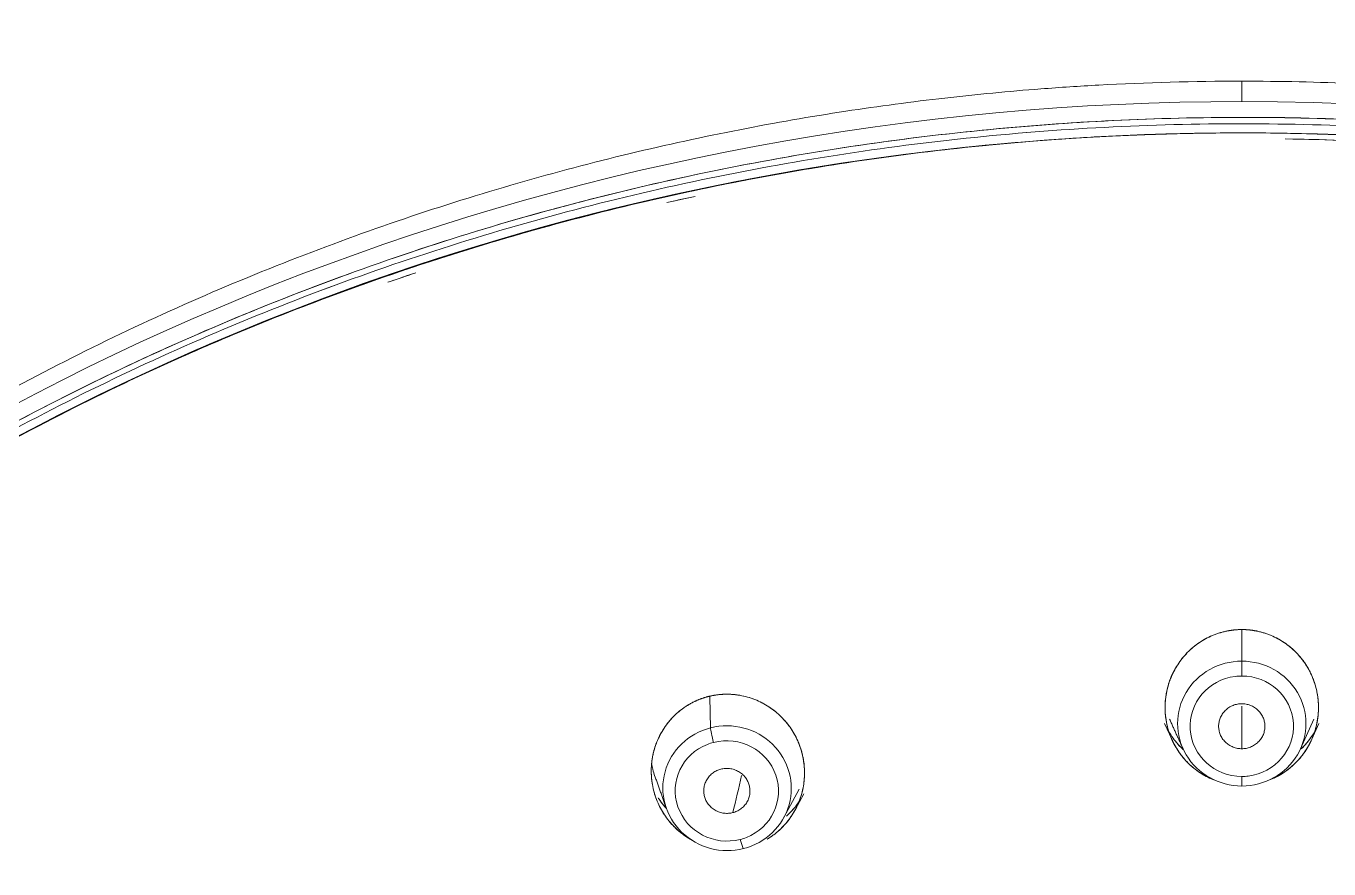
# Model space of a CAD drawing. Extents: x 5217 to 6345, y 0 to 827.
# Drawn here: x 5728.35 to 5759.32, y 535.89 to 555.93 of the extents above; entities that cross this region are included whole.
import ezdxf

# ---------------------------------------------------------------- set-up
doc = ezdxf.new("R2010")
doc.units = 0
doc.header["$LTSCALE"] = 30
doc.header["$MEASUREMENT"] = 0
doc.linetypes.add('HIDDEN2', pattern=[4.7625, 3.175, -1.5875])
doc.layers.add('1', color=7, linetype='CONTINUOUS')
doc.layers.add('2', color=1, linetype='HIDDEN2')

msp = doc.modelspace()

# ---------------------------------------------------------------- linework, layer by layer
at = {"layer": '1', "color": 7, "linetype": 'Continuous', "lineweight": 13}
for p, q in [((5757.244, 540.831), (5757.244, 540.478)), ((5757.244, 537.86), (5757.244, 538.09))]:
    msp.add_line(p, q, dxfattribs=at)
at = {"layer": '1', "color": 7, "linetype": 'Continuous', "lineweight": 18}
for p, q in [((5758.64, 538.748), (5758.96, 539.451)), ((5755.409, 539.351), (5755.588, 538.957)), ((5755.409, 539.351), (5755.588, 538.957)), ((5758.909, 538.976), (5759.079, 539.351)), ((5758.909, 538.976), (5759.079, 539.351)), ((5746.363, 537.115), (5746.727, 537.788)), ((5746.63, 537.293), (5746.838, 537.677)), ((5746.63, 537.293), (5746.838, 537.677))]:
    msp.add_line(p, q, dxfattribs=at)
for centre, major_axis, ratio, start_param, end_param in [((5757.244, 496.519), (-59.628, 0), 0.953717, 3.141593, 6.283185), ((5757.244, 496.519), (-59.628, 0), 0.953717, 3.141593, 6.274276), ((5757.244, 496.762), (59.234, 0), 0.953717, 1.451049, 1.553454), ((5757.244, 496.762), (59.234, 0), 0.953717, 1.452324, 1.548829), ((5757.244, 496.762), (59.234, 0), 0.953717, 1.793235, 1.803544), ((5757.244, 496.762), (59.234, 0), 0.953717, 1.791883, 1.802831), ((5757.244, 496.762), (59.234, 0), 0.953717, 1.910014, 1.920421), ((5757.244, 496.762), (59.234, 0), 0.953717, 1.908627, 1.919769), ((5757.244, 539.347), (-1.526, 0), 0.97237, 4.712389, 7.853982), ((5757.244, 539.347), (-1.526, 0), 0.97237, 1.570796, 4.712389), ((5745.012, 537.811), (-1.522, 0.117), 0.971655, 1.906273, 5.047866), ((5745.012, 537.811), (-1.522, 0.117), 0.971655, 5.047866, 8.189459)]:
    msp.add_ellipse(centre, major_axis=major_axis, ratio=ratio, start_param=start_param, end_param=end_param, dxfattribs=at)
at = {"layer": '1', "color": 7, "linetype": 'Continuous', "lineweight": 13}
for centre, major_axis, ratio, start_param, end_param in [((5757.244, 539.284), (1.228, 0), 0.97237, 1.697437, 4.712389), ((5757.244, 539.284), (1.228, 0), 0.97237, 1.570796, 1.697437), ((5757.244, 539.284), (-1.228, 0), 0.97237, 1.697437, 4.712389), ((5744.696, 538.972), (0.074, -0.291), 0.077828, 3.46406, 4.938206), ((5745.007, 537.747), (1.224, -0.094), 0.971655, 2.032914, 5.047866), ((5745.007, 537.747), (1.224, -0.094), 0.971655, 1.906273, 2.032914), ((5745.007, 537.747), (-1.224, 0.094), 0.971655, 2.032914, 5.047866), ((5757.244, 539.284), (-1.228, 0), 0.97237, 1.570796, 1.697437), ((5745.007, 537.747), (-1.224, 0.094), 0.971655, 1.906273, 2.032914), ((5745.329, 536.664), (-0.074, 0.291), 0.077828, 1.796614, 3.27076)]:
    msp.add_ellipse(centre, major_axis=major_axis, ratio=ratio, start_param=start_param, end_param=end_param, dxfattribs=at)
at = {"layer": '1', "color": 7, "linetype": 'Continuous', "lineweight": 18}
for points, knots in [([(5759.712, 439.668), (5760.292, 439.691), (5761.968, 439.78), (5764.735, 440.04), (5767.995, 440.52), (5771.222, 441.172), (5774.407, 441.992), (5777.54, 442.979), (5780.611, 444.129), (5783.61, 445.439), (5786.529, 446.905), (5789.359, 448.523), (5792.092, 450.287), (5794.718, 452.192), (5797.229, 454.232), (5799.619, 456.402), (5801.88, 458.694), (5804.005, 461.101), (5805.987, 463.617), (5807.821, 466.233), (5809.501, 468.942), (5811.021, 471.735), (5812.378, 474.604), (5813.566, 477.54), (5814.583, 480.534), (5815.426, 483.576), (5816.091, 486.659), (5816.577, 489.772), (5816.882, 492.905), (5817.005, 496.05), (5816.947, 499.196), (5816.706, 502.335), (5816.285, 505.456), (5815.684, 508.55), (5814.904, 511.608), (5813.949, 514.62), (5812.822, 517.578), (5811.525, 520.471), (5810.063, 523.292), (5808.44, 526.031), (5806.66, 528.681), (5804.731, 531.234), (5802.657, 533.681), (5800.444, 536.015), (5798.1, 538.229), (5795.631, 540.316), (5793.045, 542.27), (5790.35, 544.085), (5787.555, 545.755), (5784.667, 547.276), (5781.695, 548.643), (5778.649, 549.85), (5775.538, 550.896), (5772.371, 551.776), (5769.157, 552.489), (5765.908, 553.031), (5762.632, 553.401), (5759.34, 553.598), (5756.041, 553.622), (5752.746, 553.471), (5749.464, 553.148), (5746.207, 552.652), (5742.982, 551.986), (5739.802, 551.151), (5736.674, 550.149), (5733.609, 548.985), (5730.617, 547.661), (5727.705, 546.181), (5724.883, 544.551), (5722.16, 542.774), (5719.544, 540.857), (5717.043, 538.805), (5714.664, 536.624), (5712.415, 534.322), (5710.302, 531.904), (5708.333, 529.379), (5706.512, 526.755), (5704.847, 524.038), (5703.34, 521.238), (5701.998, 518.363), (5700.825, 515.422), (5699.823, 512.423), (5698.996, 509.377), (5698.347, 506.291), (5697.877, 503.176), (5697.588, 500.041), (5697.48, 496.896), (5697.555, 493.75), (5697.811, 490.612), (5698.249, 487.493), (5698.866, 484.402), (5699.661, 481.348), (5700.631, 478.34), (5701.774, 475.388), (5703.085, 472.5), (5704.562, 469.686), (5706.199, 466.954), (5707.991, 464.313), (5709.934, 461.769), (5712.021, 459.332), (5714.245, 457.008), (5716.601, 454.805), (5719.08, 452.73), (5721.676, 450.788), (5724.38, 448.985), (5727.184, 447.328), (5730.08, 445.82), (5733.058, 444.468), (5736.111, 443.274), (5739.227, 442.243), (5742.399, 441.377), (5745.616, 440.68), (5748.868, 440.153), (5751.926, 439.822), (5753.898, 439.702), (5754.776, 439.668)], [0, 0, 0, 0, 0.004702, 0.013606, 0.022511, 0.031416, 0.040321, 0.049226, 0.058131, 0.067035, 0.07594, 0.084844, 0.093748, 0.102652, 0.111556, 0.120459, 0.129362, 0.138265, 0.147168, 0.15607, 0.164972, 0.173874, 0.182775, 0.191676, 0.200577, 0.209478, 0.218378, 0.227279, 0.236179, 0.245079, 0.253978, 0.262878, 0.271778, 0.280678, 0.289578, 0.298478, 0.307379, 0.316279, 0.32518, 0.334081, 0.342982, 0.351884, 0.360785, 0.369687, 0.37859, 0.387493, 0.396396, 0.405299, 0.414202, 0.423106, 0.43201, 0.440914, 0.449818, 0.458723, 0.467628, 0.476532, 0.485437, 0.494342, 0.503247, 0.512152, 0.521057, 0.529962, 0.538867, 0.547772, 0.556677, 0.565582, 0.574486, 0.583391, 0.592295, 0.601199, 0.610103, 0.619007, 0.62791, 0.636813, 0.645716, 0.654619, 0.663521, 0.672423, 0.681325, 0.690226, 0.699127, 0.708028, 0.716929, 0.725829, 0.734729, 0.743629, 0.752529, 0.761429, 0.770329, 0.779229, 0.788129, 0.797029, 0.805929, 0.814829, 0.82373, 0.832631, 0.841532, 0.850433, 0.859334, 0.868236, 0.877138, 0.886041, 0.894944, 0.903847, 0.91275, 0.921653, 0.930557, 0.939461, 0.948365, 0.95727, 0.966174, 0.975079, 0.983983, 0.992888, 1, 1, 1, 1]), ([(5793.07, 451.033), (5793.622, 451.416), (5795.04, 452.443), (5797.228, 454.234), (5799.62, 456.401), (5801.88, 458.694), (5804.005, 461.101), (5805.987, 463.617), (5807.821, 466.233), (5809.501, 468.942), (5811.021, 471.735), (5812.378, 474.604), (5813.566, 477.54), (5814.583, 480.534), (5815.426, 483.576), (5816.091, 486.659), (5816.577, 489.772), (5816.882, 492.905), (5817.005, 496.05), (5816.947, 499.196), (5816.706, 502.335), (5816.285, 505.456), (5815.684, 508.55), (5814.904, 511.608), (5813.949, 514.62), (5812.822, 517.578), (5811.525, 520.471), (5810.063, 523.292), (5808.44, 526.031), (5806.66, 528.681), (5804.731, 531.234), (5802.657, 533.681), (5800.444, 536.015), (5798.1, 538.229), (5795.631, 540.316), (5793.045, 542.27), (5790.35, 544.085), (5787.555, 545.755), (5784.667, 547.276), (5781.695, 548.643), (5778.649, 549.85), (5775.538, 550.896), (5772.371, 551.776), (5769.157, 552.489), (5765.908, 553.031), (5762.632, 553.401), (5759.34, 553.598), (5756.041, 553.622), (5752.746, 553.471), (5749.464, 553.148), (5746.207, 552.652), (5742.982, 551.986), (5739.802, 551.151), (5736.674, 550.149), (5733.609, 548.985), (5730.617, 547.661), (5727.705, 546.181), (5724.883, 544.551), (5722.16, 542.774), (5719.544, 540.857), (5717.043, 538.805), (5714.664, 536.624), (5712.415, 534.322), (5710.302, 531.904), (5708.333, 529.379), (5706.512, 526.755), (5704.847, 524.038), (5703.34, 521.238), (5701.998, 518.363), (5700.825, 515.422), (5699.823, 512.423), (5698.996, 509.377), (5698.347, 506.291), (5697.877, 503.176), (5697.588, 500.041), (5697.48, 496.896), (5697.555, 493.75), (5697.811, 490.612), (5698.249, 487.493), (5698.866, 484.402), (5699.661, 481.348), (5700.631, 478.34), (5701.774, 475.388), (5703.085, 472.5), (5704.562, 469.686), (5706.199, 466.954), (5707.991, 464.313), (5709.934, 461.769), (5712.021, 459.332), (5714.246, 457.009), (5716.6, 454.804), (5719.085, 452.736), (5720.978, 451.284), (5722.066, 450.56), (5722.254, 450.437)], [0, 0, 0, 0, 0.006833, 0.017845, 0.028856, 0.039868, 0.050878, 0.061889, 0.072899, 0.083908, 0.094918, 0.105926, 0.116935, 0.127943, 0.138951, 0.149959, 0.160966, 0.171973, 0.18298, 0.193987, 0.204994, 0.216001, 0.227008, 0.238016, 0.249023, 0.26003, 0.271038, 0.282046, 0.293055, 0.304063, 0.315072, 0.326082, 0.337091, 0.348102, 0.359112, 0.370123, 0.381134, 0.392146, 0.403157, 0.414169, 0.425182, 0.436194, 0.447207, 0.45822, 0.469233, 0.480246, 0.491259, 0.502272, 0.513286, 0.524299, 0.535313, 0.546326, 0.557339, 0.568352, 0.579365, 0.590378, 0.601391, 0.612403, 0.623416, 0.634428, 0.645439, 0.656451, 0.667462, 0.678472, 0.689483, 0.700493, 0.711502, 0.722512, 0.73352, 0.744529, 0.755537, 0.766545, 0.777553, 0.78856, 0.799567, 0.810574, 0.821581, 0.832588, 0.843595, 0.854602, 0.865609, 0.876617, 0.887624, 0.898632, 0.90964, 0.920649, 0.931657, 0.942666, 0.953676, 0.964686, 0.975696, 0.986706, 0.997717, 1, 1, 1, 1]), ([(5756.604, 538), (5756.588, 538.006), (5756.518, 538.033), (5756.397, 538.09), (5756.245, 538.181), (5756.102, 538.286), (5755.97, 538.404), (5755.85, 538.535), (5755.743, 538.676), (5755.65, 538.827), (5755.571, 538.987), (5755.508, 539.155), (5755.461, 539.33), (5755.431, 539.511), (5755.418, 539.695), (5755.424, 539.88), (5755.448, 540.065), (5755.49, 540.246), (5755.549, 540.421), (5755.626, 540.589), (5755.718, 540.748), (5755.826, 540.897), (5755.947, 541.035), (5756.081, 541.16), (5756.226, 541.27), (5756.381, 541.364), (5756.517, 541.43), (5756.629, 541.474), (5756.714, 541.502), (5756.8, 541.527), (5756.872, 541.543), (5756.927, 541.554), (5756.967, 541.56), (5757.006, 541.566), (5757.046, 541.571), (5757.085, 541.575), (5757.125, 541.578), (5757.164, 541.58), (5757.204, 541.581), (5757.231, 541.582), (5757.244, 541.582)], [0, 0, 0, 0, 0.009722, 0.044171, 0.078642, 0.113118, 0.147881, 0.182516, 0.217147, 0.251719, 0.28643, 0.321532, 0.356969, 0.392996, 0.428947, 0.465121, 0.501692, 0.537997, 0.574193, 0.610133, 0.646089, 0.681915, 0.717924, 0.753769, 0.789146, 0.824387, 0.859823, 0.877365, 0.894883, 0.912415, 0.930002, 0.937825, 0.945629, 0.953416, 0.961192, 0.968958, 0.976718, 0.984476, 0.992236, 1, 1, 1, 1]), ([(5756.604, 538), (5756.588, 538.006), (5756.518, 538.033), (5756.397, 538.09), (5756.245, 538.181), (5756.102, 538.286), (5755.97, 538.404), (5755.85, 538.535), (5755.743, 538.676), (5755.65, 538.827), (5755.571, 538.987), (5755.508, 539.155), (5755.461, 539.33), (5755.431, 539.511), (5755.418, 539.695), (5755.424, 539.88), (5755.448, 540.065), (5755.49, 540.246), (5755.549, 540.421), (5755.626, 540.589), (5755.718, 540.748), (5755.826, 540.897), (5755.947, 541.035), (5756.081, 541.16), (5756.226, 541.27), (5756.381, 541.364), (5756.517, 541.43), (5756.629, 541.474), (5756.714, 541.502), (5756.8, 541.527), (5756.872, 541.543), (5756.927, 541.554), (5756.967, 541.56), (5757.006, 541.566), (5757.046, 541.571), (5757.085, 541.575), (5757.125, 541.578), (5757.164, 541.58), (5757.204, 541.581), (5757.231, 541.582), (5757.244, 541.582)], [0, 0, 0, 0, 0.009722, 0.044171, 0.078642, 0.113118, 0.147881, 0.182516, 0.217147, 0.251719, 0.28643, 0.321532, 0.356969, 0.392996, 0.428947, 0.465121, 0.501692, 0.537997, 0.574193, 0.610133, 0.646089, 0.681915, 0.717924, 0.753769, 0.789146, 0.824387, 0.859823, 0.877365, 0.894883, 0.912415, 0.930002, 0.937825, 0.945629, 0.953416, 0.961192, 0.968958, 0.976718, 0.984476, 0.992236, 1, 1, 1, 1]), ([(5757.244, 541.582), (5757.237, 541.582), (5757.222, 541.582), (5757.2, 541.581), (5757.178, 541.58), (5757.156, 541.58), (5757.134, 541.578), (5757.112, 541.577), (5757.09, 541.575), (5757.068, 541.573), (5757.046, 541.571), (5757.024, 541.568), (5757.002, 541.565), (5756.98, 541.562), (5756.958, 541.559), (5756.936, 541.555), (5756.914, 541.551), (5756.869, 541.542), (5756.803, 541.527), (5756.716, 541.503), (5756.63, 541.474), (5756.52, 541.431), (5756.388, 541.368), (5756.235, 541.275), (5756.087, 541.164), (5755.95, 541.038), (5755.826, 540.899), (5755.722, 540.754), (5755.645, 540.623), (5755.591, 540.513), (5755.548, 540.412), (5755.508, 540.301), (5755.475, 540.182), (5755.452, 540.076), (5755.437, 539.977), (5755.427, 539.885), (5755.421, 539.789), (5755.42, 539.675), (5755.429, 539.521), (5755.46, 539.33), (5755.511, 539.145), (5755.578, 538.973), (5755.656, 538.815), (5755.754, 538.66), (5755.859, 538.524), (5755.976, 538.399), (5756.106, 538.282), (5756.251, 538.177), (5756.401, 538.088), (5756.52, 538.033), (5756.588, 538.006), (5756.604, 538)], [0, 0, 0, 0, 0.004264, 0.008536, 0.012816, 0.017105, 0.021402, 0.025708, 0.030022, 0.034345, 0.038676, 0.043016, 0.047364, 0.051721, 0.056086, 0.06046, 0.064842, 0.069233, 0.08694, 0.104665, 0.122411, 0.140176, 0.173558, 0.208301, 0.244782, 0.282064, 0.31727, 0.353901, 0.386821, 0.406106, 0.425802, 0.451166, 0.475337, 0.49832, 0.514484, 0.534168, 0.552518, 0.571091, 0.600965, 0.643067, 0.684331, 0.713603, 0.75106, 0.787857, 0.821004, 0.852143, 0.887875, 0.9232, 0.957195, 0.990301, 1, 1, 1, 1]), ([(5757.244, 541.582), (5757.237, 541.582), (5757.222, 541.582), (5757.2, 541.581), (5757.178, 541.58), (5757.156, 541.58), (5757.134, 541.578), (5757.112, 541.577), (5757.09, 541.575), (5757.068, 541.573), (5757.046, 541.571), (5757.024, 541.568), (5757.002, 541.565), (5756.98, 541.562), (5756.958, 541.559), (5756.936, 541.555), (5756.914, 541.551), (5756.869, 541.542), (5756.803, 541.527), (5756.716, 541.503), (5756.63, 541.474), (5756.52, 541.431), (5756.388, 541.368), (5756.235, 541.275), (5756.087, 541.164), (5755.95, 541.038), (5755.826, 540.899), (5755.722, 540.754), (5755.645, 540.623), (5755.591, 540.513), (5755.548, 540.412), (5755.508, 540.301), (5755.475, 540.182), (5755.452, 540.076), (5755.437, 539.977), (5755.427, 539.885), (5755.421, 539.789), (5755.42, 539.675), (5755.429, 539.521), (5755.46, 539.33), (5755.511, 539.145), (5755.578, 538.973), (5755.656, 538.815), (5755.754, 538.66), (5755.859, 538.524), (5755.976, 538.399), (5756.106, 538.282), (5756.251, 538.177), (5756.401, 538.088), (5756.52, 538.033), (5756.588, 538.006), (5756.604, 538)], [0, 0, 0, 0, 0.004264, 0.008536, 0.012816, 0.017105, 0.021402, 0.025708, 0.030022, 0.034345, 0.038676, 0.043016, 0.047364, 0.051721, 0.056086, 0.06046, 0.064842, 0.069233, 0.08694, 0.104665, 0.122411, 0.140176, 0.173558, 0.208301, 0.244782, 0.282064, 0.31727, 0.353901, 0.386821, 0.406106, 0.425802, 0.451166, 0.475337, 0.49832, 0.514484, 0.534168, 0.552518, 0.571091, 0.600965, 0.643067, 0.684331, 0.713603, 0.75106, 0.787857, 0.821004, 0.852143, 0.887875, 0.9232, 0.957195, 0.990301, 1, 1, 1, 1]), ([(5757.244, 541.582), (5757.251, 541.582), (5757.265, 541.582), (5757.286, 541.581), (5757.307, 541.581), (5757.328, 541.58), (5757.349, 541.579), (5757.37, 541.577), (5757.391, 541.576), (5757.412, 541.574), (5757.433, 541.572), (5757.454, 541.569), (5757.475, 541.567), (5757.496, 541.564), (5757.517, 541.561), (5757.538, 541.557), (5757.559, 541.554), (5757.58, 541.55), (5757.623, 541.541), (5757.689, 541.526), (5757.775, 541.502), (5757.861, 541.473), (5757.972, 541.429), (5758.108, 541.363), (5758.262, 541.269), (5758.406, 541.16), (5758.539, 541.037), (5758.66, 540.9), (5758.767, 540.752), (5758.86, 540.592), (5758.937, 540.423), (5758.997, 540.247), (5759.04, 540.065), (5759.064, 539.879), (5759.07, 539.692), (5759.056, 539.505), (5759.024, 539.321), (5758.975, 539.143), (5758.911, 538.974), (5758.832, 538.815), (5758.739, 538.666), (5758.631, 538.527), (5758.51, 538.398), (5758.378, 538.28), (5758.236, 538.176), (5758.086, 538.087), (5757.954, 538.026), (5757.872, 537.995), (5757.845, 537.985), (5757.845, 537.985)], [0, 0, 0, 0, 0.004097, 0.008192, 0.012284, 0.016375, 0.020465, 0.024554, 0.028644, 0.032734, 0.036825, 0.040917, 0.045012, 0.049109, 0.053209, 0.057312, 0.06142, 0.065532, 0.06965, 0.087096, 0.104514, 0.121945, 0.139427, 0.174339, 0.209349, 0.244372, 0.279422, 0.314747, 0.350138, 0.385979, 0.421878, 0.458108, 0.494162, 0.530647, 0.56686, 0.60314, 0.639772, 0.675499, 0.710494, 0.744568, 0.778651, 0.812768, 0.847021, 0.881482, 0.91542, 0.949169, 0.983067, 0.999972, 1, 1, 1, 1]), ([(5757.244, 541.582), (5757.251, 541.582), (5757.265, 541.582), (5757.286, 541.581), (5757.307, 541.581), (5757.328, 541.58), (5757.349, 541.579), (5757.37, 541.577), (5757.391, 541.576), (5757.412, 541.574), (5757.433, 541.572), (5757.454, 541.569), (5757.475, 541.567), (5757.496, 541.564), (5757.517, 541.561), (5757.538, 541.557), (5757.559, 541.554), (5757.58, 541.55), (5757.623, 541.541), (5757.689, 541.526), (5757.775, 541.502), (5757.861, 541.473), (5757.972, 541.429), (5758.108, 541.363), (5758.262, 541.269), (5758.406, 541.16), (5758.539, 541.037), (5758.66, 540.9), (5758.767, 540.752), (5758.86, 540.592), (5758.937, 540.423), (5758.997, 540.247), (5759.04, 540.065), (5759.064, 539.879), (5759.07, 539.692), (5759.056, 539.505), (5759.024, 539.321), (5758.975, 539.143), (5758.911, 538.974), (5758.832, 538.815), (5758.739, 538.666), (5758.631, 538.527), (5758.51, 538.398), (5758.378, 538.28), (5758.236, 538.176), (5758.086, 538.087), (5757.954, 538.026), (5757.872, 537.995), (5757.845, 537.985), (5757.845, 537.985)], [0, 0, 0, 0, 0.004097, 0.008192, 0.012284, 0.016375, 0.020465, 0.024554, 0.028644, 0.032734, 0.036825, 0.040917, 0.045012, 0.049109, 0.053209, 0.057312, 0.06142, 0.065532, 0.06965, 0.087096, 0.104514, 0.121945, 0.139427, 0.174339, 0.209349, 0.244372, 0.279422, 0.314747, 0.350138, 0.385979, 0.421878, 0.458108, 0.494162, 0.530647, 0.56686, 0.60314, 0.639772, 0.675499, 0.710494, 0.744568, 0.778651, 0.812768, 0.847021, 0.881482, 0.91542, 0.949169, 0.983067, 0.999972, 1, 1, 1, 1]), ([(5757.845, 537.985), (5757.872, 537.995), (5757.952, 538.025), (5758.081, 538.085), (5758.231, 538.173), (5758.375, 538.277), (5758.505, 538.392), (5758.621, 538.516), (5758.727, 538.651), (5758.825, 538.804), (5758.905, 538.962), (5758.973, 539.134), (5759.026, 539.323), (5759.054, 539.495), (5759.064, 539.619), (5759.067, 539.698), (5759.067, 539.778), (5759.062, 539.871), (5759.053, 539.968), (5759.036, 540.072), (5759.013, 540.181), (5758.979, 540.301), (5758.936, 540.423), (5758.882, 540.545), (5758.821, 540.662), (5758.743, 540.786), (5758.65, 540.912), (5758.533, 541.043), (5758.401, 541.164), (5758.254, 541.274), (5758.102, 541.367), (5757.969, 541.43), (5757.86, 541.473), (5757.774, 541.502), (5757.686, 541.527), (5757.614, 541.543), (5757.558, 541.554), (5757.519, 541.561), (5757.479, 541.566), (5757.44, 541.571), (5757.4, 541.575), (5757.361, 541.578), (5757.322, 541.58), (5757.283, 541.581), (5757.257, 541.582), (5757.244, 541.582)], [0, 0, 0, 0, 0.016842, 0.049395, 0.082868, 0.117654, 0.152891, 0.183617, 0.216315, 0.252519, 0.289407, 0.319296, 0.360134, 0.40369, 0.420082, 0.43307, 0.44932, 0.466827, 0.487244, 0.505784, 0.528237, 0.552336, 0.578084, 0.603931, 0.629561, 0.654971, 0.688886, 0.72057, 0.75706, 0.792966, 0.827326, 0.860569, 0.878205, 0.895835, 0.913458, 0.931075, 0.938833, 0.946567, 0.954275, 0.961958, 0.969616, 0.977249, 0.984858, 0.992441, 1, 1, 1, 1]), ([(5757.845, 537.985), (5757.872, 537.995), (5757.952, 538.025), (5758.081, 538.085), (5758.231, 538.173), (5758.375, 538.277), (5758.505, 538.392), (5758.621, 538.516), (5758.727, 538.651), (5758.825, 538.804), (5758.905, 538.962), (5758.973, 539.134), (5759.026, 539.323), (5759.054, 539.495), (5759.064, 539.619), (5759.067, 539.698), (5759.067, 539.778), (5759.062, 539.871), (5759.053, 539.968), (5759.036, 540.072), (5759.013, 540.181), (5758.979, 540.301), (5758.936, 540.423), (5758.882, 540.545), (5758.821, 540.662), (5758.743, 540.786), (5758.65, 540.912), (5758.533, 541.043), (5758.401, 541.164), (5758.254, 541.274), (5758.102, 541.367), (5757.969, 541.43), (5757.86, 541.473), (5757.774, 541.502), (5757.686, 541.527), (5757.614, 541.543), (5757.558, 541.554), (5757.519, 541.561), (5757.479, 541.566), (5757.44, 541.571), (5757.4, 541.575), (5757.361, 541.578), (5757.322, 541.58), (5757.283, 541.581), (5757.257, 541.582), (5757.244, 541.582)], [0, 0, 0, 0, 0.016842, 0.049395, 0.082868, 0.117654, 0.152891, 0.183617, 0.216315, 0.252519, 0.289407, 0.319296, 0.360134, 0.40369, 0.420082, 0.43307, 0.44932, 0.466827, 0.487244, 0.505784, 0.528237, 0.552336, 0.578084, 0.603931, 0.629561, 0.654971, 0.688886, 0.72057, 0.75706, 0.792966, 0.827326, 0.860569, 0.878205, 0.895835, 0.913458, 0.931075, 0.938833, 0.946567, 0.954275, 0.961958, 0.969616, 0.977249, 0.984858, 0.992441, 1, 1, 1, 1]), ([(5745.964, 536.6), (5745.967, 536.602), (5745.996, 536.619), (5746.048, 536.653), (5746.142, 536.719), (5746.252, 536.809), (5746.375, 536.93), (5746.488, 537.066), (5746.584, 537.209), (5746.665, 537.356), (5746.733, 537.511), (5746.789, 537.682), (5746.827, 537.853), (5746.85, 538.032), (5746.856, 538.225), (5746.842, 538.393), (5746.822, 538.514), (5746.809, 538.578), (5746.796, 538.63), (5746.78, 538.692), (5746.757, 538.767), (5746.73, 538.842), (5746.707, 538.898), (5746.694, 538.929), (5746.685, 538.948), (5746.672, 538.979), (5746.639, 539.046), (5746.584, 539.145), (5746.517, 539.249), (5746.449, 539.34), (5746.37, 539.435), (5746.264, 539.545), (5746.125, 539.664), (5745.967, 539.774), (5745.802, 539.865), (5745.628, 539.939), (5745.452, 539.993), (5745.294, 540.025), (5745.158, 540.04), (5745.042, 540.046), (5744.923, 540.045), (5744.828, 540.037), (5744.761, 540.028), (5744.722, 540.022), (5744.682, 540.016), (5744.643, 540.008), (5744.604, 539.999), (5744.579, 539.993), (5744.566, 539.99)], [0, 0, 0, 0, 0.002296, 0.019004, 0.035708, 0.067613, 0.100394, 0.134435, 0.168898, 0.198785, 0.230533, 0.265589, 0.301306, 0.330436, 0.369066, 0.411157, 0.426785, 0.438983, 0.44829, 0.457451, 0.47544, 0.492937, 0.503108, 0.509886, 0.511739, 0.515522, 0.528963, 0.553965, 0.58037, 0.599696, 0.618612, 0.650554, 0.686933, 0.722551, 0.759771, 0.794658, 0.829968, 0.864729, 0.886318, 0.907907, 0.931253, 0.954455, 0.962123, 0.96976, 0.977366, 0.984941, 0.992486, 1, 1, 1, 1]), ([(5745.964, 536.6), (5745.967, 536.602), (5745.996, 536.619), (5746.048, 536.653), (5746.142, 536.719), (5746.252, 536.809), (5746.375, 536.93), (5746.488, 537.066), (5746.584, 537.209), (5746.665, 537.356), (5746.733, 537.511), (5746.789, 537.682), (5746.827, 537.853), (5746.85, 538.032), (5746.856, 538.225), (5746.842, 538.393), (5746.822, 538.514), (5746.809, 538.578), (5746.796, 538.63), (5746.78, 538.692), (5746.757, 538.767), (5746.73, 538.842), (5746.707, 538.898), (5746.694, 538.929), (5746.685, 538.948), (5746.672, 538.979), (5746.639, 539.046), (5746.584, 539.145), (5746.517, 539.249), (5746.449, 539.34), (5746.37, 539.435), (5746.264, 539.545), (5746.125, 539.664), (5745.967, 539.774), (5745.802, 539.865), (5745.628, 539.939), (5745.452, 539.993), (5745.294, 540.025), (5745.158, 540.04), (5745.042, 540.046), (5744.923, 540.045), (5744.828, 540.037), (5744.761, 540.028), (5744.722, 540.022), (5744.682, 540.016), (5744.643, 540.008), (5744.604, 539.999), (5744.579, 539.993), (5744.566, 539.99)], [0, 0, 0, 0, 0.002296, 0.019004, 0.035708, 0.067613, 0.100394, 0.134435, 0.168898, 0.198785, 0.230533, 0.265589, 0.301306, 0.330436, 0.369066, 0.411157, 0.426785, 0.438983, 0.44829, 0.457451, 0.47544, 0.492937, 0.503108, 0.509886, 0.511739, 0.515522, 0.528963, 0.553965, 0.58037, 0.599696, 0.618612, 0.650554, 0.686933, 0.722551, 0.759771, 0.794658, 0.829968, 0.864729, 0.886318, 0.907907, 0.931253, 0.954455, 0.962123, 0.96976, 0.977366, 0.984941, 0.992486, 1, 1, 1, 1]), ([(5744.566, 539.99), (5744.573, 539.992), (5744.587, 539.995), (5744.609, 540), (5744.63, 540.005), (5744.651, 540.009), (5744.673, 540.014), (5744.694, 540.018), (5744.716, 540.021), (5744.738, 540.025), (5744.759, 540.028), (5744.781, 540.031), (5744.803, 540.033), (5744.825, 540.036), (5744.847, 540.038), (5744.869, 540.04), (5744.891, 540.041), (5744.935, 540.044), (5745.002, 540.046), (5745.092, 540.044), (5745.182, 540.038), (5745.303, 540.023), (5745.454, 539.993), (5745.632, 539.938), (5745.804, 539.863), (5746.024, 539.741), (5746.274, 539.55), (5746.478, 539.313), (5746.61, 539.104), (5746.693, 538.937), (5746.761, 538.763), (5746.81, 538.584), (5746.841, 538.402), (5746.854, 538.22), (5746.85, 538.04), (5746.83, 537.865), (5746.793, 537.694), (5746.74, 537.529), (5746.672, 537.369), (5746.588, 537.216), (5746.49, 537.07), (5746.379, 536.935), (5746.256, 536.812), (5746.144, 536.72), (5746.049, 536.653), (5745.996, 536.62), (5745.968, 536.603), (5745.964, 536.601)], [0, 0, 0, 0, 0.004168, 0.008334, 0.0125, 0.016667, 0.020834, 0.025003, 0.029173, 0.033346, 0.037522, 0.041702, 0.045886, 0.050075, 0.054269, 0.058469, 0.062675, 0.066888, 0.084022, 0.101111, 0.118197, 0.135316, 0.170704, 0.205958, 0.241445, 0.277529, 0.349238, 0.419564, 0.454683, 0.490049, 0.525773, 0.560939, 0.595775, 0.630869, 0.664962, 0.698649, 0.731656, 0.764612, 0.797784, 0.831103, 0.864752, 0.89795, 0.93103, 0.964333, 0.980894, 0.997427, 1, 1, 1, 1]), ([(5744.566, 539.99), (5744.573, 539.992), (5744.587, 539.995), (5744.609, 540), (5744.63, 540.005), (5744.651, 540.009), (5744.673, 540.014), (5744.694, 540.018), (5744.716, 540.021), (5744.738, 540.025), (5744.759, 540.028), (5744.781, 540.031), (5744.803, 540.033), (5744.825, 540.036), (5744.847, 540.038), (5744.869, 540.04), (5744.891, 540.041), (5744.935, 540.044), (5745.002, 540.046), (5745.092, 540.044), (5745.182, 540.038), (5745.303, 540.023), (5745.454, 539.993), (5745.632, 539.938), (5745.804, 539.863), (5746.024, 539.741), (5746.274, 539.55), (5746.478, 539.313), (5746.61, 539.104), (5746.693, 538.937), (5746.761, 538.763), (5746.81, 538.584), (5746.841, 538.402), (5746.854, 538.22), (5746.85, 538.04), (5746.83, 537.865), (5746.793, 537.694), (5746.74, 537.529), (5746.672, 537.369), (5746.588, 537.216), (5746.49, 537.07), (5746.379, 536.935), (5746.256, 536.812), (5746.144, 536.72), (5746.049, 536.653), (5745.996, 536.62), (5745.968, 536.603), (5745.964, 536.601)], [0, 0, 0, 0, 0.004168, 0.008334, 0.0125, 0.016667, 0.020834, 0.025003, 0.029173, 0.033346, 0.037522, 0.041702, 0.045886, 0.050075, 0.054269, 0.058469, 0.062675, 0.066888, 0.084022, 0.101111, 0.118197, 0.135316, 0.170704, 0.205958, 0.241445, 0.277529, 0.349238, 0.419564, 0.454683, 0.490049, 0.525773, 0.560939, 0.595775, 0.630869, 0.664962, 0.698649, 0.731656, 0.764612, 0.797784, 0.831103, 0.864752, 0.89795, 0.93103, 0.964333, 0.980894, 0.997427, 1, 1, 1, 1]), ([(5744.175, 536.577), (5744.161, 536.585), (5744.097, 536.622), (5743.984, 536.695), (5743.846, 536.806), (5743.717, 536.931), (5743.599, 537.069), (5743.495, 537.217), (5743.406, 537.375), (5743.333, 537.541), (5743.275, 537.716), (5743.235, 537.897), (5743.212, 538.083), (5743.207, 538.271), (5743.223, 538.46), (5743.256, 538.646), (5743.303, 538.807), (5743.355, 538.943), (5743.406, 539.055), (5743.475, 539.18), (5743.564, 539.315), (5743.677, 539.454), (5743.803, 539.581), (5743.917, 539.675), (5744.012, 539.742), (5744.086, 539.789), (5744.162, 539.833), (5744.226, 539.865), (5744.276, 539.888), (5744.311, 539.904), (5744.347, 539.918), (5744.383, 539.932), (5744.419, 539.945), (5744.455, 539.958), (5744.492, 539.969), (5744.529, 539.98), (5744.554, 539.987), (5744.566, 539.99)], [0, 0, 0, 0, 0.010826, 0.050749, 0.091026, 0.131759, 0.172703, 0.21388, 0.254836, 0.295964, 0.33766, 0.379896, 0.422265, 0.465193, 0.508214, 0.551269, 0.594305, 0.6224, 0.650444, 0.678561, 0.719656, 0.760738, 0.80108, 0.841333, 0.861257, 0.881151, 0.901059, 0.921023, 0.929842, 0.938642, 0.947426, 0.956197, 0.96496, 0.973718, 0.982475, 0.991235, 1, 1, 1, 1]), ([(5744.175, 536.577), (5744.161, 536.585), (5744.097, 536.622), (5743.984, 536.695), (5743.846, 536.806), (5743.717, 536.931), (5743.599, 537.069), (5743.495, 537.217), (5743.406, 537.375), (5743.333, 537.541), (5743.275, 537.716), (5743.235, 537.897), (5743.212, 538.083), (5743.207, 538.271), (5743.223, 538.46), (5743.256, 538.646), (5743.303, 538.807), (5743.355, 538.943), (5743.406, 539.055), (5743.475, 539.18), (5743.564, 539.315), (5743.677, 539.454), (5743.803, 539.581), (5743.917, 539.675), (5744.012, 539.742), (5744.086, 539.789), (5744.162, 539.833), (5744.226, 539.865), (5744.276, 539.888), (5744.311, 539.904), (5744.347, 539.918), (5744.383, 539.932), (5744.419, 539.945), (5744.455, 539.958), (5744.492, 539.969), (5744.529, 539.98), (5744.554, 539.987), (5744.566, 539.99)], [0, 0, 0, 0, 0.010826, 0.050749, 0.091026, 0.131759, 0.172703, 0.21388, 0.254836, 0.295964, 0.33766, 0.379896, 0.422265, 0.465193, 0.508214, 0.551269, 0.594305, 0.6224, 0.650444, 0.678561, 0.719656, 0.760738, 0.80108, 0.841333, 0.861257, 0.881151, 0.901059, 0.921023, 0.929842, 0.938642, 0.947426, 0.956197, 0.96496, 0.973718, 0.982475, 0.991235, 1, 1, 1, 1]), ([(5744.566, 539.99), (5744.559, 539.988), (5744.546, 539.985), (5744.525, 539.979), (5744.505, 539.973), (5744.484, 539.967), (5744.464, 539.96), (5744.443, 539.954), (5744.423, 539.947), (5744.403, 539.94), (5744.382, 539.932), (5744.362, 539.924), (5744.342, 539.916), (5744.322, 539.908), (5744.302, 539.9), (5744.282, 539.891), (5744.262, 539.882), (5744.223, 539.863), (5744.164, 539.834), (5744.087, 539.79), (5744.013, 539.743), (5743.919, 539.676), (5743.807, 539.584), (5743.683, 539.46), (5743.567, 539.319), (5743.465, 539.166), (5743.379, 539.002), (5743.311, 538.834), (5743.267, 538.685), (5743.241, 538.562), (5743.223, 538.45), (5743.212, 538.33), (5743.209, 538.204), (5743.213, 538.093), (5743.223, 537.992), (5743.241, 537.869), (5743.267, 537.753), (5743.3, 537.643), (5743.339, 537.528), (5743.407, 537.373), (5743.502, 537.207), (5743.609, 537.056), (5743.724, 536.922), (5743.858, 536.795), (5743.995, 536.688), (5744.101, 536.62), (5744.161, 536.586), (5744.175, 536.578)], [0, 0, 0, 0, 0.004839, 0.009688, 0.014545, 0.01941, 0.024284, 0.029167, 0.034059, 0.03896, 0.043869, 0.048787, 0.053714, 0.05865, 0.063594, 0.068548, 0.07351, 0.078481, 0.098515, 0.118562, 0.138623, 0.158698, 0.19725, 0.237192, 0.278952, 0.321496, 0.362631, 0.405745, 0.444981, 0.468181, 0.491879, 0.521936, 0.550598, 0.577866, 0.597457, 0.620137, 0.662502, 0.678645, 0.697757, 0.745346, 0.794107, 0.827473, 0.871246, 0.914269, 0.953, 0.989384, 1, 1, 1, 1]), ([(5744.566, 539.99), (5744.559, 539.988), (5744.546, 539.985), (5744.525, 539.979), (5744.505, 539.973), (5744.484, 539.967), (5744.464, 539.96), (5744.443, 539.954), (5744.423, 539.947), (5744.403, 539.94), (5744.382, 539.932), (5744.362, 539.924), (5744.342, 539.916), (5744.322, 539.908), (5744.302, 539.9), (5744.282, 539.891), (5744.262, 539.882), (5744.223, 539.863), (5744.164, 539.834), (5744.087, 539.79), (5744.013, 539.743), (5743.919, 539.676), (5743.807, 539.584), (5743.683, 539.46), (5743.567, 539.319), (5743.465, 539.166), (5743.379, 539.002), (5743.311, 538.834), (5743.267, 538.685), (5743.241, 538.562), (5743.223, 538.45), (5743.212, 538.33), (5743.209, 538.204), (5743.213, 538.093), (5743.223, 537.992), (5743.241, 537.869), (5743.267, 537.753), (5743.3, 537.643), (5743.339, 537.528), (5743.407, 537.373), (5743.502, 537.207), (5743.609, 537.056), (5743.724, 536.922), (5743.858, 536.795), (5743.995, 536.688), (5744.101, 536.62), (5744.161, 536.586), (5744.175, 536.578)], [0, 0, 0, 0, 0.004839, 0.009688, 0.014545, 0.01941, 0.024284, 0.029167, 0.034059, 0.03896, 0.043869, 0.048787, 0.053714, 0.05865, 0.063594, 0.068548, 0.07351, 0.078481, 0.098515, 0.118562, 0.138623, 0.158698, 0.19725, 0.237192, 0.278952, 0.321496, 0.362631, 0.405745, 0.444981, 0.468181, 0.491879, 0.521936, 0.550598, 0.577866, 0.597457, 0.620137, 0.662502, 0.678645, 0.697757, 0.745346, 0.794107, 0.827473, 0.871246, 0.914269, 0.953, 0.989384, 1, 1, 1, 1]), ([(5755.847, 538.728), (5755.805, 538.769), (5755.722, 538.856), (5755.606, 539.003), (5755.536, 539.112), (5755.502, 539.171)], [0, 0, 0, 0, 0.310156, 0.63898, 1, 1, 1, 1]), ([(5758.657, 538.745), (5758.703, 538.791), (5758.792, 538.887), (5758.898, 539.027), (5758.957, 539.12), (5758.98, 539.159)], [0, 0, 0, 0, 0.37266, 0.745425, 1, 1, 1, 1]), ([(5758.657, 538.745), (5758.703, 538.791), (5758.792, 538.887), (5758.898, 539.027), (5758.957, 539.12), (5758.98, 539.159)], [0, 0, 0, 0, 0.37266, 0.745425, 1, 1, 1, 1]), ([(5755.847, 538.728), (5755.805, 538.769), (5755.722, 538.856), (5755.648, 538.95), (5755.612, 539), (5755.612, 539)], [0, 0, 0, 0, 0.485319, 0.999848, 1, 1, 1, 1]), ([(5755.668, 538.926), (5755.683, 538.907), (5755.717, 538.866), (5755.753, 538.826), (5755.772, 538.805)], [0, 0, 0, 0, 0.457494, 1, 1, 1, 1]), ([(5758.877, 539.001), (5758.845, 538.958), (5758.776, 538.869), (5758.699, 538.786), (5758.657, 538.744)], [0, 0, 0, 0, 0.479076, 1, 1, 1, 1]), ([(5743.297, 538.093), (5743.278, 538.148), (5743.261, 538.203), (5743.234, 538.307), (5743.224, 538.354), (5743.215, 538.402)], [0, 0, 0, 0, 0.544844, 0.544844, 1, 1, 1, 1]), ([(5743.378, 537.58), (5743.383, 537.572), (5743.423, 537.509), (5743.481, 537.429), (5743.538, 537.361), (5743.554, 537.343)], [0, 0, 0, 0, 0.095077, 0.757852, 1, 1, 1, 1]), ([(5743.378, 537.58), (5743.383, 537.572), (5743.423, 537.509), (5743.481, 537.429), (5743.538, 537.361), (5743.554, 537.343)], [0, 0, 0, 0, 0.095077, 0.757852, 1, 1, 1, 1]), ([(5743.563, 537.333), (5743.544, 537.354), (5743.489, 537.42), (5743.433, 537.496), (5743.397, 537.551), (5743.392, 537.558)], [0, 0, 0, 0, 0.300721, 0.910753, 1, 1, 1, 1]), ([(5746.558, 537.282), (5746.56, 537.285), (5746.606, 537.335), (5746.672, 537.416), (5746.73, 537.5), (5746.75, 537.53)], [0, 0, 0, 0, 0.03213, 0.651794, 1, 1, 1, 1]), ([(5746.558, 537.282), (5746.56, 537.285), (5746.606, 537.335), (5746.672, 537.416), (5746.73, 537.5), (5746.75, 537.53)], [0, 0, 0, 0, 0.03213, 0.651794, 1, 1, 1, 1]), ([(5743.563, 537.333), (5743.544, 537.354), (5743.515, 537.389), (5743.487, 537.426), (5743.476, 537.44)], [0, 0, 0, 0, 0.617397, 1, 1, 1, 1]), ([(5746.703, 537.461), (5746.673, 537.42), (5746.606, 537.334), (5746.511, 537.231), (5746.446, 537.169), (5746.423, 537.148)], [0, 0, 0, 0, 0.356862, 0.783309, 1, 1, 1, 1]), ([(5746.703, 537.461), (5746.673, 537.42), (5746.606, 537.334), (5746.511, 537.231), (5746.446, 537.169), (5746.423, 537.148)], [0, 0, 0, 0, 0.356862, 0.783309, 1, 1, 1, 1])]:
    msp.add_open_spline(points, degree=3, knots=knots, dxfattribs=at)
for points, weights, knots in [([(5816.872, 496.519), (5816.872, 553.388), (5757.244, 553.388), (5697.616, 553.388), (5697.616, 496.519)], [1, 0.707106781187, 1, 0.707106781187, 1], [0, 0, 0, 0.5, 0.5, 1, 1, 1]), ([(5816.872, 496.519), (5816.872, 553.388), (5757.244, 553.388), (5698.144, 553.388), (5697.618, 497.026)], [1, 0.707106781187, 1, 0.708948655878, 0.996339416072], [0, 0, 0, 0.501577, 0.501577, 1, 1, 1]), ([(5757.244, 538.749), (5756.694, 538.749), (5756.694, 539.284), (5756.694, 539.819), (5757.244, 539.819)], [1, 0.707106781187, 1, 0.707106781187, 1], [0, 0, 0, 0.5, 0.5, 1, 1, 1]), ([(5757.244, 539.819), (5757.794, 539.819), (5757.794, 539.284), (5757.794, 538.749), (5757.244, 538.749)], [1, 0.707106781187, 1, 0.707106781187, 1], [0, 0, 0, 0.5, 0.5, 1, 1, 1]), ([(5745.149, 537.23), (5744.618, 537.095), (5744.476, 537.612), (5744.334, 538.129), (5744.865, 538.264)], [1, 0.707106781183, 1, 0.707106781183, 1], [0, 0, 0, 0.5, 0.5, 1, 1, 1]), ([(5744.865, 538.264), (5745.396, 538.4), (5745.538, 537.883), (5745.68, 537.366), (5745.149, 537.23)], [1, 0.70710678119, 1, 0.70710678119, 1], [0, 0, 0, 0.5, 0.5, 1, 1, 1])]:
    msp.add_rational_spline(points, weights, degree=2, knots=knots, dxfattribs=at)
at = {"layer": '1', "color": 7, "linetype": 'Continuous', "lineweight": 13}
for points, degree in [([(5757.244, 541.582), (5757.244, 540.831)], 1), ([(5744.602, 539.992), (5744.618, 539.246)], 1), ([(5757.244, 538.749), (5757.244, 539.087), (5757.244, 539.426), (5757.244, 539.764)], 3), ([(5745.358, 538.112), (5745.289, 537.818), (5745.219, 537.524), (5745.149, 537.23)], 3)]:
    msp.add_open_spline(points, degree=degree, dxfattribs=at)
at = {"layer": '1', "color": 7, "linetype": 'Continuous', "lineweight": 18}
for points in [[(5755.529, 539.449), (5755.848, 538.746)], [(5743.297, 538.094), (5743.57, 537.332)]]:
    msp.add_open_spline(points, degree=1, dxfattribs=at)
at = {"layer": '2', "color": 7, "linetype": 'Continuous', "lineweight": 18}
for start_param, end_param in [(4.712389, 6.214512), (4.712389, 6.214512), (2.930106, 4.712389)]:
    msp.add_ellipse((5757.244, 496.914), major_axis=(-59.996, 0), ratio=0.953717, start_param=start_param, end_param=end_param, dxfattribs=at)
for points, knots in [([(5757.244, 554.617), (5756.109, 554.617), (5754.517, 554.574), (5752.166, 554.419), (5750.158, 554.228), (5747.771, 553.909), (5745.273, 553.475), (5742.673, 552.909), (5740.012, 552.206), (5737.319, 551.363), (5734.615, 550.377), (5731.92, 549.247), (5729.251, 547.974), (5726.621, 546.557), (5724.045, 545), (5721.533, 543.305), (5719.098, 541.476), (5716.75, 539.515), (5714.499, 537.429), (5712.354, 535.221), (5710.322, 532.897), (5708.407, 530.458), (5706.619, 527.907), (5704.965, 525.253), (5703.457, 522.51), (5702.1, 519.685), (5700.901, 516.787), (5699.864, 513.825), (5698.995, 510.808), (5698.291, 507.744), (5697.927, 505.566), (5697.762, 504.417), (5697.746, 504.306)], [0, 0, 0, 0, 0.03946, 0.05546, 0.082036, 0.109665, 0.13934, 0.170353, 0.202419, 0.23531, 0.268863, 0.302957, 0.337499, 0.372418, 0.407657, 0.44317, 0.47892, 0.514876, 0.551012, 0.587307, 0.623741, 0.660339, 0.697303, 0.734401, 0.77158, 0.808831, 0.846149, 0.883526, 0.920958, 0.958442, 0.995976, 1, 1, 1, 1]), ([(5757.244, 554.617), (5756.109, 554.617), (5754.517, 554.574), (5752.166, 554.419), (5750.158, 554.228), (5747.771, 553.909), (5745.273, 553.475), (5742.673, 552.909), (5740.012, 552.206), (5737.319, 551.363), (5734.615, 550.377), (5731.92, 549.247), (5729.251, 547.974), (5726.621, 546.557), (5724.045, 545), (5721.533, 543.305), (5719.098, 541.476), (5716.75, 539.515), (5714.499, 537.429), (5712.354, 535.221), (5710.322, 532.897), (5708.407, 530.458), (5706.619, 527.907), (5704.965, 525.253), (5703.457, 522.51), (5702.1, 519.685), (5700.901, 516.787), (5699.864, 513.825), (5698.995, 510.808), (5698.291, 507.744), (5697.927, 505.566), (5697.762, 504.417), (5697.746, 504.306)], [0, 0, 0, 0, 0.03946, 0.05546, 0.082036, 0.109665, 0.13934, 0.170353, 0.202419, 0.23531, 0.268863, 0.302957, 0.337499, 0.372418, 0.407657, 0.44317, 0.47892, 0.514876, 0.551012, 0.587307, 0.623741, 0.660339, 0.697303, 0.734401, 0.77158, 0.808831, 0.846149, 0.883526, 0.920958, 0.958442, 0.995976, 1, 1, 1, 1]), ([(5817.081, 500.995), (5817.01, 501.986), (5816.805, 504.043), (5816.311, 507.152), (5815.621, 510.314), (5814.747, 513.44), (5813.69, 516.52), (5812.453, 519.545), (5811.037, 522.505), (5809.446, 525.39), (5807.683, 528.193), (5805.749, 530.906), (5803.642, 533.529), (5801.443, 535.962), (5799.181, 538.202), (5796.888, 540.249), (5794.488, 542.177), (5791.989, 543.98), (5789.398, 545.655), (5786.724, 547.196), (5783.974, 548.598), (5781.16, 549.859), (5778.291, 550.975), (5775.383, 551.941), (5772.455, 552.756), (5769.544, 553.415), (5766.696, 553.918), (5764.173, 554.246), (5761.945, 554.45), (5759.724, 554.583), (5758.153, 554.617), (5757.244, 554.617)], [0, 0, 0, 0, 0.034187, 0.071218, 0.108335, 0.145544, 0.182846, 0.220249, 0.257758, 0.295383, 0.333134, 0.371027, 0.409194, 0.447875, 0.482652, 0.517432, 0.552208, 0.586973, 0.621721, 0.656439, 0.691114, 0.725722, 0.760226, 0.794566, 0.82863, 0.862183, 0.894634, 0.925537, 0.947362, 0.969579, 1, 1, 1, 1]), ([(5815.787, 509.491), (5815.724, 509.763), (5815.406, 511.085), (5814.747, 513.44), (5813.69, 516.52), (5812.453, 519.545), (5811.037, 522.505), (5809.446, 525.39), (5807.683, 528.193), (5805.749, 530.906), (5803.642, 533.529), (5801.443, 535.962), (5799.181, 538.202), (5796.888, 540.249), (5794.488, 542.177), (5791.989, 543.98), (5789.398, 545.655), (5786.724, 547.196), (5783.974, 548.598), (5781.16, 549.859), (5778.291, 550.975), (5775.383, 551.941), (5772.455, 552.756), (5769.544, 553.415), (5766.696, 553.918), (5764.173, 554.246), (5761.945, 554.45), (5759.724, 554.583), (5758.153, 554.617), (5757.244, 554.617)], [0, 0, 0, 0, 0.010647, 0.051932, 0.093322, 0.134822, 0.17644, 0.218187, 0.260075, 0.302119, 0.344467, 0.387386, 0.425973, 0.464563, 0.503149, 0.541723, 0.580278, 0.6188, 0.657273, 0.695672, 0.733957, 0.77206, 0.809856, 0.847084, 0.883091, 0.917379, 0.941595, 0.966247, 1, 1, 1, 1])]:
    msp.add_open_spline(points, degree=3, knots=knots, dxfattribs=at)
at = {"layer": '2', "color": 7, "linetype": 'Continuous', "lineweight": 13}
for knots in [[0, 0, 0, 0, 0.431578, 1, 1, 1, 1], [0, 0, 0, 0, 0.431579, 1, 1, 1, 1]]:
    msp.add_open_spline([(5757.244, 554.617), (5757.244, 554.617), (5757.244, 554.557), (5757.244, 554.333), (5757.244, 554.134)], degree=3, knots=knots, dxfattribs=at)
at = {"layer": '2', "color": 7, "linetype": 'Continuous', "lineweight": 18}
for points, weights, knots in [([(5816.793, 500.826), (5814.284, 534.77), (5781.748, 548.738), (5780.301, 549.359), (5778.822, 549.906), (5724.612, 569.95), (5702.172, 518.796), (5698.494, 510.411), (5697.736, 501.351)], [0.925008169637, 0.825553196241, 1, 0.999647191397, 1, 0.716378052159, 1, 0.939059780537, 0.904307311186], [0, 0, 0, 0.343999, 0.343999, 0.358407, 0.358407, 0.886526, 0.886526, 1, 1, 1]), ([(5778.822, 549.906), (5724.612, 569.95), (5702.172, 518.796), (5698.98, 511.52), (5697.983, 503.69)], [1, 0.716378052159, 1, 0.946687935418, 0.913417875706], [0, 0, 0, 0.841773, 0.841773, 1, 1, 1])]:
    msp.add_rational_spline(points, weights, degree=2, knots=knots, dxfattribs=at)

doc.saveas('drawing.dxf')
